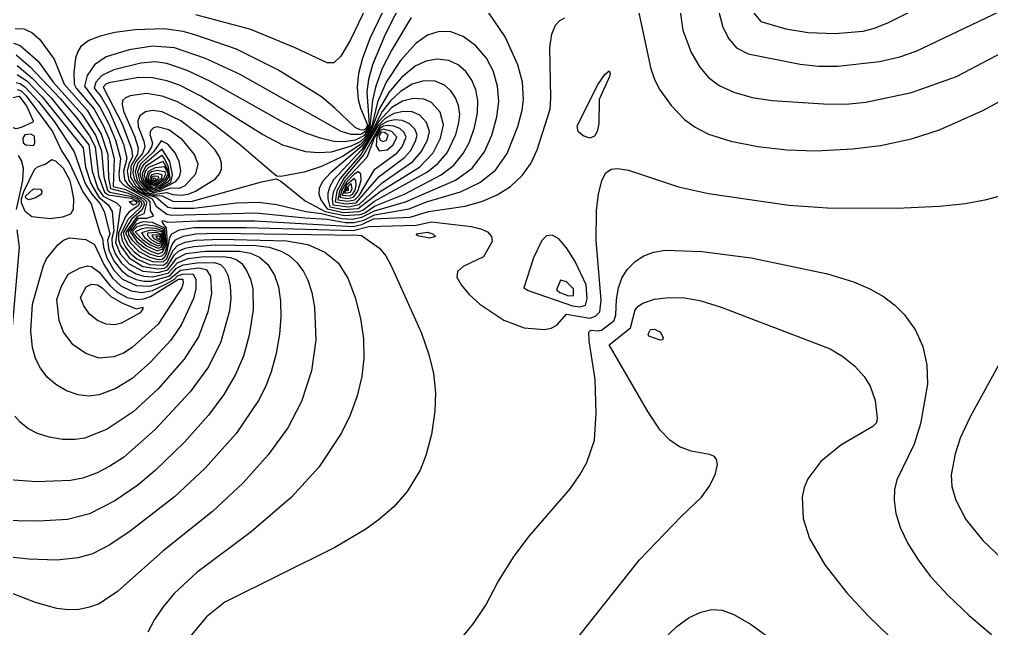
# Model space of a CAD drawing. Header units: inches. Extents: x 2608994 to 2618701, y 1261813 to 1271655.
# Drawn here: x 2614899 to 2616107, y 1264416 to 1265173 of the extents above; entities that cross this region are included whole.
import ezdxf

# ---------------------------------------------------------------- set-up
doc = ezdxf.new("R2010")
doc.units = ezdxf.units.IN
doc.header["$MEASUREMENT"] = 0

msp = doc.modelspace()

# ---------------------------------------------------------------- linework, layer by layer
for points, elevation in [([(2615712.2, 1265241.5), (2615723.7, 1265159.9), (2615733.9, 1265132.3), (2615744.8, 1265114), (2615755.6, 1265100.9), (2615768.8, 1265091.1), (2615786.8, 1265082.8), (2615809.6, 1265076.3), (2615834.8, 1265072.6), (2615898.4, 1265068.1), (2615926, 1265068), (2615951.2, 1265070.2), (2616007.6, 1265082.5), (2616063.6, 1265102.3), (2616145.6, 1265145.3)], 258), ([(2615805.5, 1265188.7), (2615820.4, 1265170.7), (2615851.6, 1265161.4), (2615879.2, 1265157), (2615912.8, 1265155.8), (2615947.6, 1265158.6), (2615962, 1265162.4), (2615979.4, 1265169.5), (2616083.2, 1265221.7)], 256), ([(2615365.1, 1265213.9), (2615335.1, 1265150.3), (2615325.7, 1265125.1), (2615320.6, 1265105.9), (2615318.9, 1265089.1), (2615320.1, 1265073.5), (2615323, 1265062.7), (2615331.6, 1265042.3), (2615329.6, 1265037.2), (2615327.2, 1265035.6), (2615322.4, 1265035.8), (2615316.5, 1265038.7), (2615291.2, 1265063), (2615274.4, 1265076.8), (2615220.4, 1265110.7), (2615168.8, 1265136.3), (2615117.2, 1265154.2), (2615102.8, 1265158.2), (2615078.8, 1265161.7), (2615042.8, 1265160.2), (2615017.6, 1265156.8), (2614999.6, 1265152.6), (2614985.2, 1265146.9), (2614975.6, 1265139.5), (2614971.6, 1265133.5), (2614968.9, 1265125.1), (2614966.8, 1265107.1), (2614967.1, 1265092.7), (2614969.5, 1265087.9), (2614991.8, 1265061.5), (2615003.2, 1265041.4), (2615010.7, 1265024.3), (2615017, 1265000.3), (2615015.6, 1264965.5), (2615030.8, 1264961.6), (2615053.6, 1264950), (2615057.3, 1264946.3), (2615053.6, 1264931.5), (2615045.3, 1264928.3), (2615031.1, 1264907.9), (2615036.7, 1264895.9), (2615047.6, 1264884.7), (2615062, 1264877), (2615071.6, 1264874.8), (2615076.4, 1264875.2), (2615080, 1264877.9), (2615082.4, 1264882.4), (2615086.2, 1264901.9), (2615088.5, 1264906.7), (2615098, 1264911.6), (2615116, 1264914.3), (2615180.8, 1264914.3), (2615314, 1264910.6), (2615333.2, 1264915.6), (2615392, 1264917.5), (2615411.2, 1264921.5), (2615460.4, 1264915.8), (2615472.7, 1264912.7), (2615480.8, 1264909), (2615486, 1264903.1), (2615486.7, 1264897.1), (2615475.9, 1264877.9), (2615450.5, 1264865.9), (2615443.5, 1264859.9), (2615442.9, 1264852.7), (2615448, 1264843.1), (2615458, 1264831.3), (2615471.2, 1264819.2), (2615501.2, 1264799.2), (2615526.4, 1264789.5), (2615551.6, 1264787.7), (2615560, 1264789.3), (2615567.2, 1264792.8), (2615579.2, 1264806.6), (2615608, 1264801.6), (2615615.2, 1264804), (2615620.3, 1264809.5), (2615622, 1264823.9), (2615616.1, 1264898.3), (2615616.5, 1264935.5), (2615619, 1264955.9), (2615623.1, 1264972.7), (2615627.8, 1264982.3), (2615634.4, 1264987.2), (2615642.8, 1264988), (2615656, 1264985.7), (2615718.4, 1264965), (2615755.6, 1264956.6), (2615855.2, 1264942.2), (2615903.2, 1264938.9), (2615989.6, 1264938.7), (2616042.4, 1264941.1), (2616074.8, 1264944.3), (2616101.2, 1264949.3), (2616130.6, 1264957.1)], 260), ([(2615340.6, 1265210.3), (2615310.4, 1265147.7), (2615298.4, 1265127.7), (2615290, 1265119.2), (2615281.6, 1265119.4), (2615242, 1265137.8), (2615186.8, 1265160.6), (2615118.4, 1265178.8)], 261), ([(2615376.7, 1265200.7), (2615353.6, 1265154.5), (2615338, 1265116.7), (2615333, 1265098.7), (2615330.9, 1265083.1), (2615333.7, 1265042.3), (2615329.6, 1265034.2), (2615323.6, 1265030.3), (2615311.6, 1265030), (2615299, 1265033.9), (2615173.5, 1265104.7), (2615130.4, 1265124.7), (2615092, 1265138), (2615064.4, 1265140), (2615035.6, 1265135.6), (2615006.8, 1265126.9), (2614992.4, 1265116.9), (2614983.3, 1265103.5), (2614980, 1265090.3), (2614999.6, 1265063.6), (2615010.4, 1265043.1), (2615018.7, 1265023.1), (2615024.7, 1265000.3), (2615022.5, 1264981.1), (2615023.3, 1264972.7), (2615029.3, 1264966.7), (2615058.2, 1264949.9), (2615061.2, 1264946.3), (2615061.8, 1264935.5), (2615065.4, 1264929.5), (2615064.7, 1264928.3), (2615057.2, 1264925.7), (2615046.4, 1264925.7), (2615034.1, 1264909.1), (2615034.7, 1264905.5), (2615039.2, 1264898.5), (2615051.2, 1264886.9), (2615060.8, 1264881.6), (2615071.6, 1264878.4), (2615076.4, 1264879.3), (2615079.9, 1264882.7), (2615082.7, 1264891.1), (2615082.8, 1264901.9), (2615081.7, 1264913.9), (2615077.2, 1264919.9), (2615076.4, 1264922.3), (2615077.6, 1264923.3), (2615083.6, 1264921), (2615120.8, 1264922.6), (2615191.6, 1264922.8), (2615314, 1264915.9), (2615324.8, 1264918.3), (2615339.2, 1264925.3), (2615384.8, 1264927.1), (2615407.6, 1264934.2), (2615453.2, 1264941.1), (2615474.8, 1264947.2), (2615492.8, 1264954.9), (2615509.6, 1264965.6), (2615524, 1264979.1), (2615534.8, 1264994.1), (2615542.4, 1265011.1), (2615558.6, 1265061.5), (2615559.5, 1265075.9), (2615558.2, 1265138.3), (2615560.8, 1265155.1), (2615565.5, 1265165.9), (2615570.8, 1265171.7), (2615576.8, 1265175.1)], 259), ([(2615768.5, 1265182.7), (2615773.5, 1265163.5), (2615780.7, 1265149.1), (2615790.4, 1265137.8), (2615804.8, 1265130.6), (2615869.6, 1265117.5), (2615892.4, 1265115.1), (2615916.4, 1265114.9), (2615968, 1265121), (2615993.2, 1265126.6), (2616013.6, 1265133.9), (2616160.7, 1265204.3)], 257), ([(2615668, 1265185.1), (2615684, 1265111.9), (2615688.9, 1265097.5), (2615695.2, 1265085.5), (2615709.1, 1265066.3), (2615725.6, 1265048.8), (2615738.8, 1265039.1), (2615755.6, 1265030.7), (2615783.2, 1265021.8), (2615816.8, 1265015.1), (2615852.8, 1265010.9), (2615888.8, 1265009.9), (2615934.4, 1265012.2), (2615969.2, 1265016.4), (2616007.6, 1265024.9), (2616042.4, 1265035.9), (2616096.4, 1265060), (2616172.4, 1265101.1)], 259), ([(2615386, 1265175.5), (2615362, 1265135.4), (2615350, 1265112), (2615341.6, 1265089.1), (2615338, 1265072.3), (2615334.8, 1265039.9), (2615327.2, 1265028.5), (2615316.4, 1265023.1), (2615303.2, 1265021.1), (2615290, 1265021.6), (2615273.2, 1265025.4), (2615255.2, 1265031.6), (2615226.4, 1265045.4), (2615136.4, 1265096.1), (2615107.6, 1265109.7), (2615082.4, 1265118.3), (2615068, 1265120.6), (2615050, 1265119), (2615016.4, 1265110.6), (2615001.6, 1265103.5), (2614994, 1265095.1), (2614992.1, 1265087.9), (2615000.8, 1265076.8), (2615010.1, 1265060.3), (2615028.3, 1265018.3), (2615032.6, 1265000.3), (2615028.5, 1264984.7), (2615029.7, 1264973.9), (2615034, 1264967.9), (2615042.6, 1264960.7), (2615064.1, 1264949.9), (2615069.2, 1264941), (2615082.4, 1264930.9), (2615088.4, 1264929.8), (2615192.8, 1264932.9), (2615254, 1264926.3), (2615281.6, 1264925), (2615304.4, 1264920.8), (2615315.2, 1264920.8), (2615327.2, 1264923.7), (2615340.4, 1264930.2), (2615383.6, 1264937.5), (2615405.2, 1264946.2), (2615447.2, 1264958.7), (2615471.4, 1264970.3), (2615490.8, 1264985.9), (2615505.3, 1265006.3), (2615518.6, 1265039.9), (2615523.9, 1265060.3), (2615525.7, 1265073.5), (2615524.4, 1265095.1), (2615518.6, 1265116.7), (2615502.9, 1265151.5), (2615482.7, 1265181.5)], 258), ([(2614894, 1265162), (2614904.8, 1265161.6), (2614914.4, 1265157.1), (2614924, 1265148.6), (2614942.3, 1265123.9), (2614954.6, 1265092.7), (2614983.1, 1265060.3), (2615000.8, 1265030.4), (2615008.9, 1265005.1), (2615009.9, 1264976.3), (2615012.2, 1264963.1), (2615034.4, 1264957), (2615049.7, 1264949.9), (2615053.7, 1264946.3), (2615054.1, 1264942.7), (2615051.2, 1264935.9), (2615038.6, 1264924.7), (2615028.2, 1264907.9), (2615029.6, 1264901.2), (2615034.4, 1264892.3), (2615041.6, 1264884.2), (2615050, 1264877.8), (2615064.4, 1264872), (2615077.6, 1264871.6), (2615082.4, 1264876.1), (2615088.9, 1264893.5), (2615093.2, 1264899.2), (2615102.8, 1264903.8), (2615118.4, 1264906.5), (2615144.8, 1264907.4), (2615320, 1264904.9), (2615324.3, 1264904.3), (2615346.5, 1264888.7), (2615354.5, 1264879.1), (2615361.4, 1264865.9), (2615398.9, 1264783.1), (2615408.1, 1264756.7), (2615413.8, 1264732.7), (2615416.4, 1264708.7), (2615415.3, 1264685.9), (2615411.1, 1264657.1), (2615404.2, 1264630.7), (2615397, 1264612.7), (2615381.1, 1264586.3), (2615364.4, 1264567.2), (2615344.8, 1264550.3), (2615329.6, 1264539.4), (2615291.2, 1264516.6), (2615154.4, 1264448.7), (2615131.6, 1264430.3), (2615111.2, 1264405.9)], 261), ([(2615324.8, 1264927.2), (2615340.4, 1264935.3), (2615379.1, 1264946.3), (2615441.2, 1264973.4), (2615461.6, 1264988.3), (2615477.1, 1265008.7), (2615486.2, 1265029.1), (2615492.5, 1265051.9), (2615494.9, 1265071.1), (2615493.4, 1265090.3), (2615487.9, 1265109.5), (2615479.6, 1265125.1), (2615466.4, 1265140.2), (2615450.8, 1265151.8), (2615435.2, 1265157.9), (2615420.8, 1265158.2), (2615406.4, 1265153.5), (2615392, 1265143.6), (2615372.8, 1265122.2), (2615354.8, 1265095), (2615344, 1265070.2), (2615337.1, 1265041.1), (2615328.4, 1265026.5), (2615322.4, 1265021.2), (2615311.6, 1265015.4), (2615286.4, 1265008.3), (2615270.8, 1265007.3), (2615255.2, 1265008.4), (2615226.4, 1265017), (2615201.2, 1265030.1), (2615124.4, 1265077.7), (2615098, 1265091.3), (2615082.4, 1265096.8), (2615064.4, 1265100.6), (2615047.6, 1265101), (2615010.4, 1265094.5), (2615006.4, 1265092.7), (2615003.3, 1265089.1), (2615026.6, 1265043.5), (2615038.4, 1265012.3), (2615039.5, 1265002.7), (2615035, 1264993.1), (2615033.1, 1264984.7), (2615035.2, 1264972.7), (2615039.6, 1264966.7), (2615048.2, 1264959.5), (2615056, 1264955.3), (2615069.2, 1264952), (2615083.6, 1264939.8), (2615090.8, 1264938.3), (2615116, 1264938.4), (2615168.8, 1264945.2), (2615196.4, 1264946), (2615219.2, 1264943.2), (2615254.9, 1264934.3), (2615274.4, 1264932), (2615299.6, 1264925.6), (2615312.8, 1264925), (2615324.8, 1264927.2)], 257), ([(2614891.6, 1265143.7), (2614900, 1265140.6), (2614922.3, 1265121.5), (2614940.9, 1265095.1), (2614976.8, 1265055.4), (2614993.8, 1265029.1), (2615001, 1265009.9), (2615003.9, 1264977.5), (2615008.7, 1264960.7), (2615011.6, 1264958.6), (2615036.8, 1264953.5), (2615046.4, 1264949.6), (2615050.5, 1264946.3), (2615051.2, 1264943.9), (2615049.1, 1264939.1), (2615034.1, 1264924.7), (2615025.2, 1264906.7), (2615026.7, 1264898.3), (2615030.8, 1264889.9), (2615036.8, 1264882.4), (2615045.2, 1264875.4), (2615060.8, 1264868.4), (2615077.6, 1264867.5), (2615082.5, 1264870.7), (2615090.8, 1264886.8), (2615095.6, 1264891.9), (2615105.2, 1264896.3), (2615118.4, 1264898.8), (2615149.6, 1264900), (2615231.2, 1264897.8), (2615257.6, 1264893.3), (2615278.7, 1264883.9), (2615295.2, 1264870.7), (2615307.3, 1264851.5), (2615316.3, 1264827.5), (2615323.1, 1264801.1), (2615326.6, 1264775.9), (2615327, 1264751.9), (2615324.5, 1264729.1), (2615318.9, 1264705.1), (2615310.2, 1264681.1), (2615299, 1264658.3), (2615271.3, 1264616.3), (2615237.3, 1264579.1), (2615187.1, 1264535.9), (2615119.6, 1264485.3), (2615091.6, 1264459.1), (2615077.6, 1264442.7), (2615066.8, 1264426.9), (2615058.8, 1264411.1)], 262), ([(2614895.2, 1265129.4), (2614912.4, 1265114.3), (2614949.8, 1265074.7), (2614971.1, 1265049.5), (2614986.4, 1265028.3), (2614993.1, 1265014.7), (2614997.4, 1264978.7), (2615004.9, 1264958.3), (2615009.2, 1264955.2), (2615038, 1264950.8), (2615047.5, 1264946.3), (2615048.1, 1264943.9), (2615046.4, 1264940.9), (2615035.6, 1264933.8), (2615030.8, 1264928.3), (2615022.4, 1264907.9), (2615022.3, 1264899.5), (2615024.3, 1264892.3), (2615035.6, 1264876.6), (2615052.4, 1264865.9), (2615071.6, 1264862.9), (2615078.8, 1264863.8), (2615082.8, 1264865.9), (2615092, 1264880.4), (2615096.8, 1264884.9), (2615105.2, 1264888.7), (2615116, 1264891), (2615142.4, 1264892.7), (2615192.8, 1264891.9), (2615209.6, 1264889.8), (2615224.5, 1264885.1), (2615234.9, 1264879.1), (2615244.2, 1264870.7), (2615252.3, 1264859.9), (2615257.5, 1264849.1), (2615262.4, 1264833.5), (2615265.8, 1264815.5), (2615267.6, 1264774.7), (2615262.3, 1264736.3), (2615249.8, 1264697.9), (2615232.9, 1264665.5), (2615208.4, 1264631.6), (2615177.2, 1264597.1), (2615138.9, 1264561.1), (2615077.4, 1264511.9), (2615021.2, 1264461.7), (2614998.4, 1264446.5), (2614986.4, 1264442.1), (2614973.2, 1264439.5), (2614960, 1264439.1), (2614945.6, 1264440.7), (2614919.2, 1264448.1), (2614838.8, 1264479)], 263), ([(2614896.4, 1265115.9), (2614914.4, 1265100.7), (2614938.4, 1265075.9), (2614985.5, 1265017.1), (2614989.5, 1264984.7), (2614996.7, 1264963.1), (2615003.2, 1264953.5), (2615019.8, 1264945.1), (2615024.8, 1264940.3), (2615018.4, 1264895.9), (2615024.5, 1264881.5), (2615035.6, 1264869.2), (2615052.4, 1264860.2), (2615071.6, 1264858.5), (2615083.6, 1264861.7), (2615094.4, 1264876), (2615106.4, 1264882), (2615130.4, 1264885.2), (2615172.5, 1264885.1), (2615186.4, 1264882.7), (2615197.6, 1264877.7), (2615207.9, 1264868.3), (2615216.1, 1264855.1), (2615220.9, 1264840.7), (2615223.7, 1264822.7), (2615224, 1264803.5), (2615222.3, 1264781.9), (2615218.2, 1264757.9), (2615212.1, 1264735.1), (2615205.3, 1264717.1), (2615196.3, 1264699.1), (2615168.4, 1264658.3), (2615129.9, 1264615.1), (2615092, 1264579.4), (2615036.8, 1264536.9), (2615011.6, 1264519.7), (2614990, 1264508.8), (2614972, 1264503.5), (2614945.6, 1264500.7), (2614910.8, 1264501.8), (2614830.4, 1264510.7)], 264), ([(2615322.4, 1264930.7), (2615328.4, 1264932.8), (2615340.4, 1264940.9), (2615377.6, 1264956.1), (2615423.2, 1264979.8), (2615439, 1264991.9), (2615450.8, 1265006.3), (2615458.5, 1265020.7), (2615464.7, 1265038.7), (2615468.4, 1265056.7), (2615468.9, 1265072.3), (2615466.5, 1265085.5), (2615461.5, 1265097.5), (2615453.9, 1265108.3), (2615444.2, 1265116.7), (2615432.8, 1265122), (2615418.4, 1265123.8), (2615404, 1265121.2), (2615390.8, 1265114.9), (2615374, 1265101.2), (2615358.4, 1265082.2), (2615346.4, 1265061.6), (2615336.8, 1265036.3), (2615328.4, 1265023.4), (2615322.4, 1265017.2), (2615300.8, 1265002.9), (2615274.4, 1264990.4), (2615252.8, 1264983.2), (2615224, 1264977.7), (2615219.2, 1264978.2), (2615215.6, 1264980.7), (2615172.4, 1265018.3), (2615143, 1265041.1), (2615118.2, 1265057.9), (2615095.6, 1265070.6), (2615076.4, 1265077.9), (2615057.2, 1265080.9), (2615036.8, 1265078.1), (2615030.8, 1265075.8), (2615027.4, 1265072.3), (2615026.7, 1265067.5), (2615028.6, 1265059.1), (2615042, 1265027.9), (2615046.5, 1265013.5), (2615045.7, 1265005.1), (2615037.6, 1264990.7), (2615037.3, 1264977.5), (2615043.4, 1264966.7), (2615056, 1264957.2), (2615066.8, 1264954.2), (2615076.4, 1264953.9), (2615089.6, 1264947.1), (2615112.4, 1264946.8), (2615200, 1264971.1), (2615218, 1264974.8), (2615224, 1264971.9), (2615254.4, 1264947.5), (2615279.1, 1264934.3), (2615303.2, 1264929.2), (2615322.4, 1264930.7)], 256), ([(2614896.4, 1265104.9), (2614908.4, 1265096.8), (2614927.2, 1265077.1), (2614978.2, 1265013.5), (2614981.2, 1264989.5), (2614987.7, 1264969.1), (2614997.8, 1264952.3), (2615009.3, 1264942.7), (2615014.5, 1264934.3), (2615016.5, 1264910.3), (2615013.8, 1264900.7), (2615014.2, 1264892.3), (2615018.1, 1264881.5), (2615026, 1264870.2), (2615034.4, 1264862.5), (2615044, 1264857), (2615053.6, 1264854), (2615064.4, 1264853.2), (2615083.8, 1264857.5), (2615095.6, 1264870.7), (2615108.8, 1264875.9), (2615125.6, 1264877.9), (2615152, 1264878.4), (2615161.6, 1264877.2), (2615169.3, 1264874.3), (2615175.6, 1264869.5), (2615181.5, 1264861.1), (2615186.1, 1264850.3), (2615189, 1264838.3), (2615189.7, 1264811.9), (2615184.6, 1264780.7), (2615177.5, 1264754.3), (2615167.7, 1264731.5), (2615153.2, 1264706.9), (2615134, 1264681.1), (2615104.3, 1264647.5), (2615068, 1264612.1), (2615046.4, 1264594.2), (2615017.6, 1264574.5), (2614986.4, 1264558.4), (2614958.8, 1264551.3), (2614922.8, 1264549.1), (2614847.2, 1264550.5)], 265), ([(2615613.8, 1265027.9), (2615608, 1265025.5), (2615599.6, 1265028.4), (2615593.6, 1265034), (2615592.3, 1265041.1), (2615618.2, 1265092.7), (2615626.5, 1265104.7), (2615632, 1265109.2), (2615633.4, 1265105.9), (2615632.5, 1265102.3), (2615619.6, 1265073.5), (2615619.2, 1265043.5), (2615617.2, 1265033.9), (2615613.8, 1265027.9)], 260), ([(2614895.2, 1265094.8), (2614900, 1265093.7), (2614906, 1265089.5), (2614922.7, 1265071.1), (2614942.7, 1265045.9), (2614967.2, 1265008.5), (2614980.7, 1264969.1), (2614988.9, 1264955.9), (2614999.5, 1264943.9), (2615004.5, 1264934.3), (2615011.3, 1264906.7), (2615008.7, 1264898.3), (2615010.2, 1264886.3), (2615016.4, 1264872.8), (2615026, 1264860.9), (2615034.4, 1264854.4), (2615044, 1264849.9), (2615053.6, 1264847.7), (2615063.2, 1264847.7), (2615086, 1264854.5), (2615094.4, 1264864), (2615102.8, 1264868.2), (2615119.6, 1264870.7), (2615141.2, 1264871), (2615149.1, 1264868.3), (2615154, 1264863.5), (2615158.1, 1264855.1), (2615161, 1264841.9), (2615161.8, 1264826.3), (2615160.3, 1264810.7), (2615149.5, 1264772.3), (2615134, 1264741.3), (2615111.2, 1264710.1), (2615068, 1264663.1), (2615028.4, 1264628.6), (2615011.6, 1264617.5), (2614994.8, 1264609), (2614978, 1264602.9), (2614962.4, 1264599.6)], 266), ([(2615321.2, 1264934.4), (2615326, 1264936.2), (2615340.4, 1264947.2), (2615406.2, 1264983.5), (2615419.7, 1264994.3), (2615430.7, 1265007.5), (2615441.6, 1265030.3), (2615445.4, 1265044.7), (2615446.3, 1265055.5), (2615444.7, 1265066.3), (2615441.1, 1265075.9), (2615435.2, 1265084.6), (2615427.5, 1265091.5), (2615416, 1265096.5), (2615401.6, 1265097), (2615387.2, 1265092.7), (2615372.8, 1265083.7), (2615360.8, 1265072.4), (2615350, 1265058.9), (2615338, 1265035.1), (2615324.8, 1265015.6), (2615285.6, 1264982.3), (2615275.6, 1264971.5), (2615271.6, 1264963.1), (2615271.3, 1264955.9), (2615273.8, 1264948.7), (2615281.6, 1264937.8), (2615302, 1264933.2), (2615321.2, 1264934.4)], 255), ([(2614901.2, 1265038.7), (2614895.2, 1265037), (2614889.2, 1265039.3), (2614886.2, 1265042.3), (2614880.4, 1265054.3), (2614871.2, 1265061.2), (2614867.6, 1265060.4), (2614849.8, 1265047.1), (2614846.2, 1265059.1), (2614847.2, 1265067.2), (2614868.8, 1265074.1), (2614883.2, 1265074.5), (2614898.8, 1265077.9), (2614908.2, 1265065.1), (2614916.4, 1265047.1), (2614915.6, 1265045.4), (2614901.2, 1265038.7)], 268), ([(2614896.4, 1265086), (2614901.2, 1265084.3), (2614907.5, 1265078.3), (2614940.4, 1265033.9), (2614951.5, 1265009.9), (2614961.1, 1264995.5), (2614978, 1264958.9), (2614988.4, 1264943.9), (2614999, 1264907.9), (2615002.5, 1264900.7), (2615003.5, 1264889.9), (2615007.6, 1264876.7), (2615016.4, 1264861.3), (2615027.2, 1264850.4), (2615044, 1264842.3), (2615060.8, 1264841.5), (2615072.8, 1264844.7), (2615086, 1264850.6), (2615099.2, 1264861.3), (2615122, 1264864.2), (2615131.2, 1264862.3), (2615136.4, 1264853.9), (2615137.8, 1264832.3), (2615133.4, 1264809.5), (2615121.5, 1264778.3), (2615104, 1264750.9), (2615071.6, 1264713.8), (2615040.4, 1264685.1), (2615008, 1264663.6), (2614980.4, 1264652.5)], 267), ([(2615320, 1264938), (2615347.6, 1264959.2), (2615396.2, 1264989.5), (2615413.2, 1265007.5), (2615422.6, 1265025.5), (2615426.1, 1265042.3), (2615421.9, 1265057.9), (2615411.4, 1265069.9), (2615401.6, 1265074.2), (2615388.4, 1265075), (2615375.2, 1265071.4), (2615362, 1265063.6), (2615345.2, 1265046), (2615340, 1265035.1), (2615324.8, 1265011.5), (2615289.5, 1264973.9), (2615284.7, 1264965.5), (2615282.3, 1264957.1), (2615282.4, 1264949.9), (2615285.1, 1264940.3), (2615302, 1264936.9), (2615320, 1264938)], 254), ([(2615100.4, 1264954.8), (2615108.8, 1264955.9), (2615118, 1264959.5), (2615143, 1264975.1), (2615147.9, 1264981.1), (2615150.3, 1264987.1), (2615150.4, 1264994.3), (2615148.1, 1265001.5), (2615142.3, 1265011.1), (2615130.9, 1265023.1), (2615099.6, 1265047.1), (2615076.4, 1265058.1), (2615064.4, 1265059.8), (2615056, 1265058.4), (2615048.8, 1265053.2), (2615046.2, 1265047.1), (2615046.6, 1265039.9), (2615053.8, 1265021.9), (2615054.8, 1265014.7), (2615052.2, 1265006.3), (2615043.8, 1264996.7), (2615040.7, 1264990.7), (2615039.9, 1264982.3), (2615042, 1264973.9), (2615049.1, 1264964.3), (2615059.6, 1264957.6), (2615068, 1264955.9), (2615082.4, 1264958), (2615089.6, 1264955.6), (2615100.4, 1264954.8)], 255), ([(2615321.2, 1264942.9), (2615350, 1264970), (2615388.1, 1264996.7), (2615398.5, 1265008.7), (2615406.2, 1265023.1), (2615408.6, 1265033.9), (2615405.2, 1265045.2), (2615396.8, 1265054.2), (2615387.2, 1265058.3), (2615376.4, 1265058.9), (2615364.4, 1265056.1), (2615353.6, 1265050.1), (2615344.5, 1265041.1), (2615323.6, 1265005.3), (2615297.3, 1264975.1), (2615289, 1264958.3), (2615287.8, 1264949.9), (2615288.7, 1264942.7), (2615308, 1264940.3), (2615321.2, 1264942.9)], 253), ([(2615317.6, 1264945.3), (2615346.4, 1264977.8), (2615377.5, 1265001.5), (2615385, 1265009.9), (2615391.5, 1265021.9), (2615393.3, 1265029.1), (2615390.8, 1265036.4), (2615383.9, 1265043.5), (2615375.2, 1265047.4), (2615365.6, 1265048.3), (2615356, 1265046.4), (2615347.6, 1265041.3), (2615327.1, 1265005.1), (2615302.8, 1264976.3), (2615293.7, 1264959.5), (2615291.6, 1264946.3), (2615304.4, 1264943.9), (2615317.6, 1264945.3)], 252), ([(2615315.8, 1264948.7), (2615321.2, 1264954.4), (2615340.7, 1264987.1), (2615368.7, 1265007.5), (2615374.8, 1265014.7), (2615379.9, 1265026.7), (2615377.2, 1265032.7), (2615371.7, 1265037.5), (2615364.4, 1265040.6), (2615357.2, 1265041.5), (2615351.2, 1265040.3), (2615346.9, 1265037.5), (2615340.6, 1265026.7), (2615331, 1265001.5), (2615304, 1264972.7), (2615297, 1264959.5), (2615294.7, 1264948.7), (2615306.8, 1264947.2), (2615315.8, 1264948.7)], 251), ([(2614903.6, 1265019.8), (2614907.2, 1265017.1), (2614916.8, 1265016.4), (2614918.2, 1265019.5), (2614917.7, 1265027.9), (2614913.2, 1265030.4), (2614906, 1265029.5), (2614903.2, 1265025.5), (2614903.6, 1265019.8)], 267), ([(2615074, 1264959.7), (2615087.2, 1264963.8), (2615098, 1264963.3), (2615105.2, 1264966.7), (2615118.4, 1264981.1), (2615121.2, 1264993.1), (2615116.6, 1265005.1), (2615101.6, 1265023.6), (2615084.8, 1265035.8), (2615070.4, 1265039.8), (2615065.6, 1265038.6), (2615062, 1265034.8), (2615061, 1265030.3), (2615064.4, 1265019.5), (2615063.4, 1265014.7), (2615058.9, 1265007.5), (2615046.1, 1264994.3), (2615042.8, 1264983.5), (2615045.6, 1264972.7), (2615054.8, 1264962.1), (2615065.6, 1264957.8), (2615074, 1264959.7)], 254), ([(2615356, 1265011.2), (2615363.7, 1265017.1), (2615368.2, 1265026.7), (2615361.8, 1265033.9), (2615351.2, 1265036.9), (2615347.5, 1265035.1), (2615343.4, 1265027.9), (2615342.5, 1265015.9), (2615346.4, 1265009.6), (2615356, 1265011.2)], 250), ([(2615355.4, 1265023.1), (2615357.5, 1265029.1), (2615352.8, 1265032.7), (2615348.8, 1265033.2), (2615346, 1265027.9), (2615347.5, 1265023.1), (2615351.2, 1265021.5), (2615355.4, 1265023.1)], 249), ([(2615072.8, 1264961), (2615093.4, 1264971.5), (2615097.9, 1264977.5), (2615099.7, 1264984.7), (2615097.8, 1264996.7), (2615092.6, 1265007.5), (2615083.6, 1265018), (2615075.2, 1265022.1), (2615065.8, 1265008.7), (2615049.4, 1264993.1), (2615045.8, 1264983.5), (2615048.4, 1264972.7), (2615056, 1264963.6), (2615064.4, 1264959.6), (2615072.8, 1264961)], 253), ([(2614895.5, 1264936.7), (2614903.5, 1264972.7), (2614904.1, 1264988.3), (2614901.9, 1264997.9), (2614898, 1265003.9)], 267), ([(2615074, 1264963.3), (2615087.2, 1264970.4), (2615089.2, 1264979.9), (2615086.1, 1264996.7), (2615076.4, 1265011.8), (2615052.8, 1264991.9), (2615049.8, 1264987.1), (2615048.6, 1264981.1), (2615051.7, 1264971.5), (2615058.4, 1264963.9), (2615066.8, 1264961.1), (2615074, 1264963.3)], 252), ([(2615072.8, 1264964.6), (2615084.5, 1264971.5), (2615086.6, 1264975.1), (2615084.2, 1264989.5), (2615079.5, 1265000.3), (2615076.4, 1265003.8), (2615056, 1264990.4), (2615051.5, 1264981.1), (2615052.8, 1264973.9), (2615059.6, 1264965.2), (2615065.6, 1264962.8), (2615072.8, 1264964.6)], 251), ([(2614952.8, 1264927.4), (2614937.2, 1264925.2), (2614914.4, 1264927.9), (2614906.4, 1264934.3), (2614901.9, 1264945.1), (2614901.8, 1264949.9), (2614904.8, 1264959.2), (2614918, 1264986.4), (2614921.6, 1264990.1), (2614931.2, 1264993.4), (2614939.6, 1264998.9), (2614944.4, 1264997), (2614953.3, 1264988.3), (2614961.3, 1264973.9), (2614963.6, 1264965.5), (2614966.3, 1264949.9), (2614966, 1264936.7), (2614962.4, 1264931.2), (2614952.8, 1264927.4)], 268), ([(2615074, 1264967.1), (2615082.1, 1264972.7), (2615085, 1264977.5), (2615083, 1264987.1), (2615077.6, 1264996.6), (2615059.6, 1264988.9), (2615056, 1264985.1), (2615054.2, 1264979.9), (2615055.7, 1264972.7), (2615062, 1264965.5), (2615068, 1264964.5), (2615074, 1264967.1)], 250), ([(2615079.9, 1264990.1), (2615068, 1264988.7), (2615058.6, 1264983.5), (2615056.8, 1264975.1), (2615062, 1264967.5), (2615069.2, 1264966.5), (2615081, 1264975.1), (2615083.8, 1264981.1), (2615080, 1264990.1)], 249), ([(2615070.7, 1264969.1), (2615078.8, 1264976.3), (2615081.2, 1264981.1), (2615080, 1264983.7), (2615070.4, 1264985.2), (2615063.2, 1264983.5), (2615060.5, 1264981.1), (2615058.9, 1264975.1), (2615061.5, 1264970.3), (2615065.6, 1264967.6), (2615070.7, 1264969.1)], 248), ([(2615071.2, 1264971.5), (2615075.9, 1264976.3), (2615076.4, 1264980), (2615070.4, 1264981.6), (2615063.2, 1264980), (2615061, 1264975.1), (2615063.2, 1264970.7), (2615066.8, 1264969.2), (2615071.2, 1264971.5)], 247), ([(2615314.4, 1264952.3), (2615319.9, 1264959.5), (2615324, 1264972.7), (2615323.6, 1264981.1), (2615320, 1264983.6), (2615315.2, 1264980.8), (2615305.6, 1264970.7), (2615300, 1264960.7), (2615297.5, 1264952.3), (2615306.8, 1264950.5), (2615314.4, 1264952.3)], 250), ([(2615070, 1264972.7), (2615072.9, 1264976.3), (2615071.6, 1264978), (2615065.6, 1264978.3), (2615063.4, 1264976.3), (2615063, 1264973.9), (2615065.6, 1264970.7), (2615070, 1264972.7)], 246), ([(2615068.8, 1264973.9), (2615069.2, 1264975.1), (2615066.8, 1264975.9), (2615064.7, 1264973.9), (2615066.8, 1264972.3), (2615068.8, 1264973.9)], 245), ([(2615313, 1264955.9), (2615316.3, 1264960.7), (2615317.7, 1264966.7), (2615317.3, 1264972.7), (2615315.2, 1264975.5), (2615305.6, 1264967.1), (2615300.3, 1264954.7), (2615309.2, 1264953.8), (2615313, 1264955.9)], 249), ([(2615305.1, 1264963.1), (2615303.2, 1264957.1), (2615310.4, 1264958.3), (2615312.8, 1264963.1), (2615311.6, 1264969.1), (2615305.1, 1264963.1)], 248), ([(2614919.2, 1264951.2), (2614910.8, 1264949), (2614907.2, 1264950.9), (2614906.6, 1264953.5), (2614916.8, 1264962.4), (2614925.2, 1264962.2), (2614927, 1264959.5), (2614926.5, 1264955.9), (2614919.2, 1264951.2)], 269), ([(2615305.6, 1264961.2), (2615305.6, 1264960.1), (2615308, 1264960.7), (2615308, 1264963.6), (2615305.6, 1264961.2)], 247), ([(2615044.8, 1264943.9), (2615040.4, 1264942.1), (2615035.6, 1264946.3), (2615041.6, 1264947.9), (2615044.7, 1264946.3), (2615044.8, 1264943.9)], 264), ([(2615077.1, 1264883.9), (2615081.4, 1264893.5), (2615080, 1264913.6), (2615064.4, 1264920.5), (2615052.4, 1264921.7), (2615044, 1264918.4), (2615036.9, 1264909.1), (2615044.9, 1264897.1), (2615053.6, 1264889.8), (2615063.2, 1264884.5), (2615071.6, 1264881.9), (2615077.1, 1264883.9)], 258), ([(2614885.8, 1264738.7), (2614899.4, 1264889.9), (2614896.2, 1264911.5)], 267), ([(2615076.7, 1264887.5), (2615080.2, 1264894.7), (2615078.8, 1264912), (2615068, 1264916.1), (2615054.8, 1264917.7), (2615045.2, 1264915.1), (2615040.2, 1264910.3), (2615040, 1264907.9), (2615044, 1264902.9), (2615057.2, 1264891.6), (2615070.4, 1264885.6), (2615076.7, 1264887.5)], 257), ([(2615075.3, 1264889.9), (2615079.1, 1264895.9), (2615077.6, 1264910.5), (2615068, 1264913.4), (2615058.4, 1264914.2), (2615051.2, 1264913), (2615042.8, 1264909.1), (2615052.1, 1264899.5), (2615060.8, 1264893.2), (2615071.6, 1264888.6), (2615075.3, 1264889.9)], 256), ([(2615075.7, 1264893.5), (2615078, 1264898.3), (2615076.4, 1264908.9), (2615062, 1264911.1), (2615050.7, 1264907.9), (2615054.7, 1264901.9), (2615063.2, 1264895.4), (2615071.6, 1264891.6), (2615075.7, 1264893.5)], 255), ([(2615063.2, 1264899.2), (2615071.6, 1264894.4), (2615074, 1264895), (2615076.8, 1264898.3), (2615076.4, 1264905.9), (2615069.2, 1264908.3), (2615058.4, 1264907.2), (2615058.2, 1264904.3), (2615063.2, 1264899.2)], 254), ([(2615394.4, 1264904), (2615392.3, 1264906.7), (2615406.4, 1264908.8), (2615413, 1264906.7), (2615416.2, 1264903.1), (2615408.8, 1264901.1), (2615394.4, 1264904)], 261), ([(2614998.4, 1264706.4), (2614985.2, 1264704.7), (2614972, 1264706.2), (2614957.6, 1264711.4), (2614944.4, 1264719), (2614933.6, 1264728.5), (2614925.2, 1264739.5), (2614919.2, 1264751.5), (2614915.4, 1264765.1), (2614913.5, 1264785.5), (2614915.5, 1264819.1), (2614929, 1264867.1), (2614932.8, 1264875.5), (2614946.8, 1264892.7), (2614954, 1264898.7), (2614961.2, 1264901.4), (2614981.6, 1264899.6), (2614992.4, 1264893.3), (2615004.1, 1264868.3), (2615014.7, 1264851.5), (2615025.1, 1264841.9), (2615038, 1264835.5), (2615051.2, 1264833.6), (2615064.4, 1264836.2), (2615081.2, 1264843.8), (2615092, 1264850.1), (2615095.6, 1264854.3), (2615101.6, 1264856.4), (2615114.8, 1264856.7), (2615118.2, 1264850.3), (2615118.3, 1264838.3), (2615115.4, 1264826.3), (2615100.7, 1264793.9), (2615087.2, 1264774.2), (2615062, 1264747), (2615039.2, 1264726.8), (2615018.8, 1264714.1), (2614998.4, 1264706.4)], 268), ([(2615073.2, 1264897.1), (2615075.7, 1264899.5), (2615075.2, 1264904.9), (2615064.4, 1264905.5), (2615063.8, 1264904.3), (2615066.2, 1264900.7), (2615073.2, 1264897.1)], 253), ([(2615073.6, 1264899.5), (2615074, 1264903.5), (2615068.8, 1264903.1), (2615070.4, 1264900.6), (2615073.6, 1264899.5)], 252), ([(2615602.5, 1264817.9), (2615604.7, 1264826.3), (2615603.5, 1264843.1), (2615590, 1264872), (2615579.2, 1264889.2), (2615569.6, 1264900.3), (2615561.2, 1264905.1), (2615554, 1264904.2), (2615548.3, 1264898.3), (2615538, 1264876.7), (2615526.2, 1264839.5), (2615531.2, 1264835.9), (2615586.4, 1264817.1), (2615596, 1264815.9), (2615602.5, 1264817.9)], 259), ([(2615441.9, 1264395.5), (2615463.5, 1264421.9), (2615478.8, 1264444.7), (2615493.8, 1264473.5), (2615513.8, 1264505.9), (2615533.2, 1264531.1), (2615584, 1264590), (2615595.8, 1264606.7), (2615604.5, 1264622.3), (2615614, 1264649.9), (2615615.9, 1264683.5), (2615614.8, 1264725.5), (2615607.3, 1264773.5), (2615606.9, 1264784.3), (2615609.2, 1264786.9), (2615617.6, 1264785.8), (2615622.4, 1264786.8), (2615638.2, 1264798.7), (2615640.4, 1264805.9), (2615641.1, 1264825.1), (2615643.8, 1264839.5), (2615647.9, 1264851.5), (2615654.5, 1264862.3), (2615664.4, 1264872.3), (2615675.2, 1264879.1), (2615687.2, 1264883.7), (2615701.6, 1264886.3), (2615747.2, 1264884.8), (2615808.4, 1264876.7), (2615903.2, 1264856.8), (2615935.6, 1264847), (2615956, 1264838.3), (2615972.8, 1264828.8), (2615987.2, 1264818), (2615999.2, 1264805.9), (2616012.9, 1264786.7), (2616022, 1264766.3), (2616027, 1264743.5), (2616027.6, 1264719.5), (2616019.1, 1264670.3), (2616011, 1264645.1), (2615989.5, 1264600.7), (2615986.6, 1264588.7), (2615986.1, 1264575.5), (2615988.5, 1264558.7), (2615994.3, 1264540.7), (2616003.4, 1264521.5), (2616016, 1264501.1), (2616031.6, 1264480.5), (2616053.2, 1264456.9), (2616079.6, 1264431.8), (2616107.2, 1264408.3)], 261), ([(2615016.4, 1264753.4), (2614998.4, 1264752.1), (2614981.6, 1264757.9), (2614966, 1264768.7), (2614953.7, 1264784.3), (2614948.4, 1264798.7), (2614945.8, 1264825.1), (2614951.6, 1264841.7), (2614959.5, 1264856.3), (2614974.4, 1264864.4), (2614984, 1264866.6), (2614988.8, 1264865.8), (2614998.4, 1264859), (2615012, 1264841.9), (2615020, 1264834.6), (2615033.2, 1264827.5), (2615045.2, 1264824.8), (2615053.6, 1264825.7), (2615062, 1264828.8), (2615096.8, 1264850), (2615102.3, 1264850.3), (2615102.7, 1264845.5), (2615100.9, 1264839.5), (2615071.6, 1264794.4), (2615039.2, 1264765.1), (2615028.4, 1264758.2), (2615016.4, 1264753.4)], 269), ([(2615581.6, 1264829.6), (2615587.9, 1264829.9), (2615587.6, 1264838), (2615579.2, 1264846.7), (2615571.5, 1264849.1), (2615566.6, 1264837.1), (2615570.8, 1264833.5), (2615581.6, 1264829.6)], 258), ([(2615026, 1264795.4), (2615017.6, 1264793.2), (2615006.8, 1264794.4), (2614996, 1264799), (2614986.4, 1264806.5), (2614979.2, 1264817), (2614975.1, 1264827.5), (2614982.1, 1264840.7), (2614988.8, 1264843.8), (2614996, 1264843), (2615002, 1264839.6), (2615012.8, 1264828.6), (2615027.2, 1264820.4), (2615044, 1264813.3), (2615052.5, 1264815.5), (2615052.6, 1264813.1), (2615049.1, 1264808.3), (2615026, 1264795.4)], 270), ([(2615585.2, 1264394.8), (2615669.6, 1264501.1), (2615721.6, 1264555.1), (2615746.8, 1264579.1), (2615756.5, 1264592.3), (2615764, 1264606.7), (2615766.9, 1264619.9), (2615765.6, 1264625.9), (2615762.8, 1264629.5), (2615756.8, 1264632.3), (2615734, 1264636.2), (2615719.6, 1264641.7), (2615707.6, 1264649.9), (2615695.6, 1264662.6), (2615680, 1264685.5), (2615632.1, 1264768.7), (2615658.4, 1264789.6), (2615664.4, 1264812.2), (2615668, 1264816.7), (2615674, 1264820.5), (2615688.4, 1264825.4), (2615706.4, 1264827.6), (2615725.6, 1264826.9), (2615744.8, 1264823.5), (2615771.4, 1264815.5), (2615906.8, 1264763.6), (2615922.4, 1264754.2), (2615936.8, 1264742.4), (2615948.8, 1264729.2), (2615956.4, 1264717.1), (2615962.6, 1264699.1), (2615965.3, 1264677.5), (2615964.2, 1264671.5), (2615959.6, 1264666.9), (2615919.9, 1264643.9), (2615895.2, 1264623.5), (2615878.9, 1264601.9), (2615874.3, 1264591.1), (2615871.8, 1264579.1), (2615873.1, 1264552.7), (2615881.2, 1264527.5), (2615900.2, 1264495.1), (2615927.4, 1264460.3), (2615953.9, 1264431.5), (2615980, 1264406.3)], 262), ([(2615695.6, 1264774.5), (2615681.2, 1264779.2), (2615680.6, 1264781.9), (2615683.6, 1264787.5), (2615688.5, 1264787.9), (2615695.9, 1264784.3), (2615699.2, 1264777.1), (2615698.3, 1264774.7), (2615695.6, 1264774.5)], 263), ([(2616141.3, 1264789.1), (2616080.8, 1264678.8), (2616068.2, 1264652.3), (2616062.2, 1264633.1), (2616057.1, 1264606.7), (2616058.1, 1264592.3), (2616063, 1264575.5), (2616075.2, 1264551.5), (2616096.5, 1264525.1), (2616127.6, 1264495.7)], 260), ([(2614980.4, 1264652.5), (2614968.4, 1264650.6), (2614952.8, 1264650.8), (2614936, 1264653.6), (2614921.6, 1264658.2), (2614909.6, 1264664.5), (2614900, 1264672.2), (2614893.6, 1264679.9)], 267), ([(2614962.4, 1264599.6), (2614920.4, 1264598.3), (2614864, 1264602.2)], 266), ([(2615689.6, 1264393), (2615716, 1264418.3), (2615731.6, 1264429.3), (2615746, 1264436.2), (2615759.2, 1264439.3), (2615772.4, 1264438.6), (2615786.8, 1264433.2), (2615808.4, 1264420.8), (2615895.5, 1264357.1)], 263)]:
    msp.add_lwpolyline(points, dxfattribs=dict(elevation=elevation))

doc.saveas('drawing.dxf')
